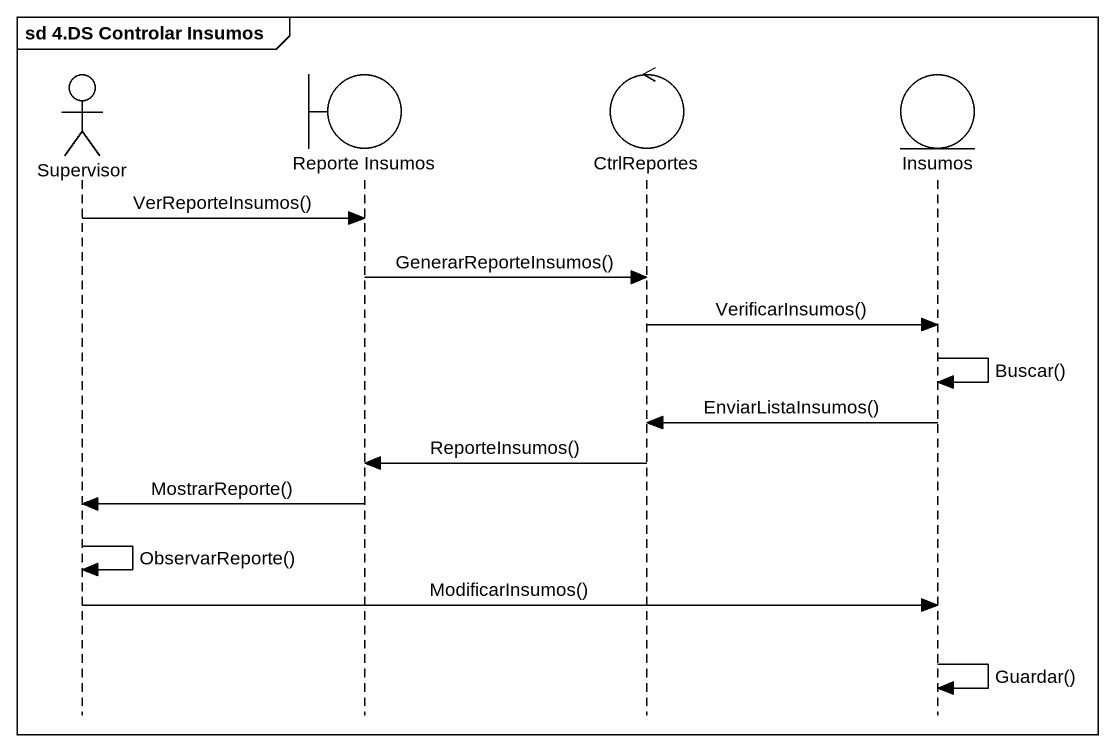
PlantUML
@startuml
mainframe sd 4.DS Controlar Insumos
hide footbox
actor Supervisor
boundary "Reporte Insumos" as Reporte_Insumos
control CtrlReportes
entity Insumos

Supervisor -> Reporte_Insumos : VerReporteInsumos()
Reporte_Insumos -> CtrlReportes : GenerarReporteInsumos()
CtrlReportes -> Insumos : VerificarInsumos()
Insumos -> Insumos : Buscar()
Insumos -> CtrlReportes : EnviarListaInsumos()
CtrlReportes -> Reporte_Insumos : ReporteInsumos()
Reporte_Insumos -> Supervisor : MostrarReporte()
Supervisor -> Supervisor : ObservarReporte()
Supervisor -> Insumos : ModificarInsumos()
Insumos -> Insumos : Guardar()
@enduml
